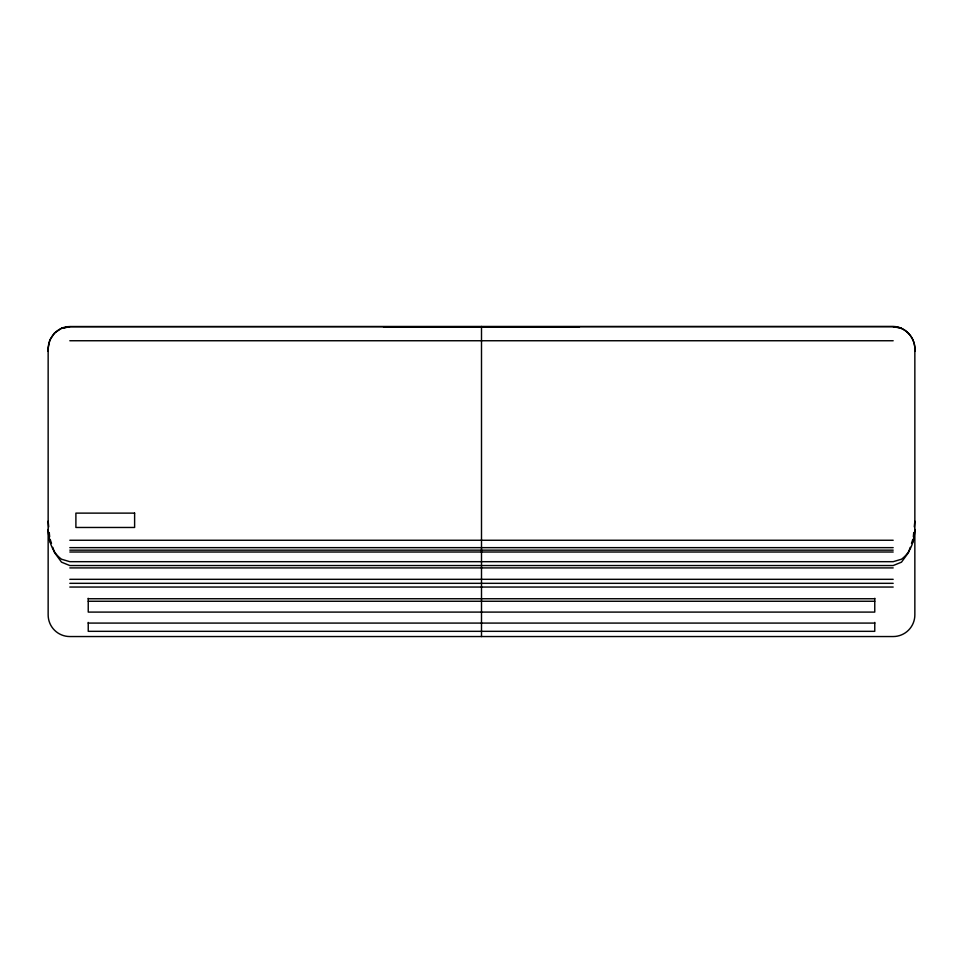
<?xml version="1.0" encoding="UTF-8"?>
<svg xmlns="http://www.w3.org/2000/svg" width="963" height="963" viewBox="0 0 963 963"><rect width="100%" height="100%" fill="white"/><g stroke="black" fill="none" stroke-linecap="round" stroke-linejoin="round"><path stroke-width="1.44" d="M913.333 536.764L913.755 532.515M914.296 526.857L914.85 521.2M48.15 529.445C48.656 540.652 52.026 552.317 61.524 559.226L69.818 561.682L893.183 561.682L901.476 559.226C910.974 552.317 914.344 540.652 914.85 529.445M48.15 350.628C47.452 338.194 57.058 326.553 69.818 326.577L893.183 326.457C905.906 326.65 915.56 338.145 914.85 350.628M914.188 534.345L913.201 541.784M910.216 547.333L908.506 552.557L901.476 562.175L893.183 565.546L69.818 565.546L61.524 562.175L54.494 552.557L52.784 547.333M911.492 543.409L912.78 539.485M61.524 328.323L54.494 333.017L49.799 340.047L48.15 348.329L48.15 614.876A21.668 21.668 0 0 0 69.818 636.543L893.183 636.543A21.668 21.668 0 0 0 914.85 614.876L914.85 348.329C914.621 336.689 904.811 326.914 893.183 326.674L69.818 326.674L61.524 328.323L69.818 326.674M457.75 326.926L579.461 326.939M383.539 326.939L505.25 326.926M69.818 340.746L893.183 340.746M69.818 540.255L893.183 540.255M69.818 547.646L893.183 547.646M69.818 550.15L893.183 550.15M69.818 552.016L893.183 552.016M69.818 567.905L893.183 567.905M69.818 579.317L893.183 579.317M69.818 583.325L893.183 583.325M69.818 587.045L893.183 587.045M88.235 598.745L874.765 598.745M88.235 601.261L874.765 601.261M88.235 623.085L874.765 623.085M893.183 326.674L901.476 328.323M50.22 539.485L51.508 543.409M48.812 534.345L49.799 541.784M48.15 521.2L48.704 526.857M49.245 532.515L49.667 536.764M874.765 598.288L874.765 612.095L88.235 612.095L88.235 598.288M874.765 622.411L874.765 631.331L88.235 631.331L88.235 622.411M481.5 326.457L481.5 636.543M48.15 351.387A21.668 21.668 0 0 1 48.331 348.582M914.669 348.582A21.668 21.668 0 0 1 914.85 351.387M134.615 513.123L75.896 513.123L75.896 527.471L134.615 527.471L134.615 513.123"/></g></svg>
